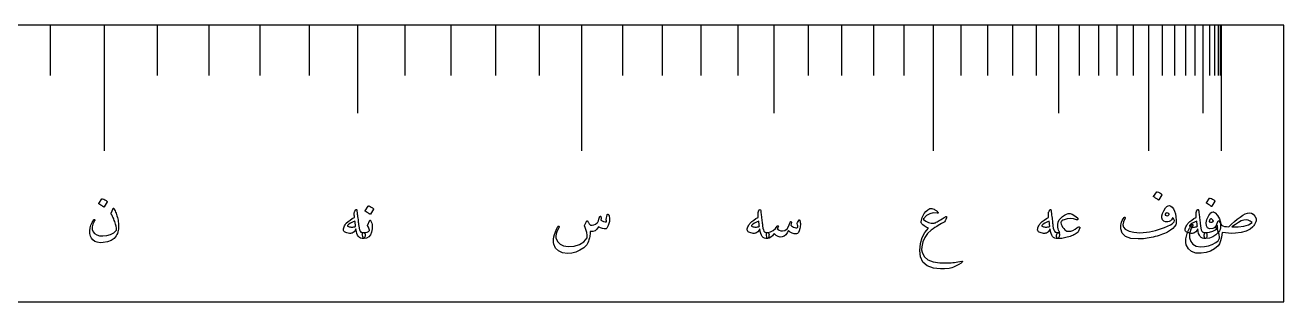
# Model space of a CAD drawing. Header units: millimetres. Extents: x -5 to 385, y -7 to 22.
# Drawn here: x 284.8 to 385, y 0 to 22 of the extents above; entities that cross this region are included whole.
import ezdxf

# ---------------------------------------------------------------- set-up
doc = ezdxf.new("R2010")
doc.units = ezdxf.units.MM
for name, color, linetype in [('CUT_OUTER', 1, 'Continuous'), ('ENGRAVE', 7, 'Continuous'), ('ENGRAVE_FINE', 8, 'Continuous'), ('TEXT', 5, 'Continuous')]:
    doc.layers.add(name, color=color, linetype=linetype)

msp = doc.modelspace()

# ---------------------------------------------------------------- linework, layer by layer
at = {"layer": 'CUT_OUTER'}
msp.add_lwpolyline([(-5, 0), (385, 0), (385, 22), (-5, 22)], close=True, dxfattribs=at)
at = {"layer": 'ENGRAVE'}
for points in [[(291.0969, 22), (291.0969, 12)], [(311.2778, 22), (311.2778, 15)], [(329.0897, 22), (329.0897, 12)], [(344.397, 22), (344.397, 15)], [(357.0832, 22), (357.0832, 12)], [(367.0518, 22), (367.0518, 15)], [(374.2269, 22), (374.2269, 12)], [(378.554, 22), (378.554, 15)], [(380, 22), (380, 12)]]:
    msp.add_lwpolyline(points, dxfattribs=at)
at = {"layer": 'ENGRAVE_FINE'}
for points in [[(286.7896, 22), (286.7896, 18)], [(295.3155, 22), (295.3155, 18)], [(299.4441, 22), (299.4441, 18)], [(303.4815, 22), (303.4815, 18)], [(307.4265, 22), (307.4265, 18)], [(315.0343, 22), (315.0343, 18)], [(318.6948, 22), (318.6948, 18)], [(322.2583, 22), (322.2583, 18)], [(325.7236, 22), (325.7236, 18)], [(332.3555, 22), (332.3555, 18)], [(335.5201, 22), (335.5201, 18)], [(338.5825, 22), (338.5825, 18)], [(341.5417, 22), (341.5417, 18)], [(347.1473, 22), (347.1473, 18)], [(349.7918, 22), (349.7918, 18)], [(352.3299, 22), (352.3299, 18)], [(354.7606, 22), (354.7606, 18)], [(359.2971, 22), (359.2971, 18)], [(361.4015, 22), (361.4015, 18)], [(363.3958, 22), (363.3958, 18)], [(365.2794, 22), (365.2794, 18)], [(368.7124, 22), (368.7124, 18)], [(370.2606, 22), (370.2606, 18)], [(371.6961, 22), (371.6961, 18)], [(373.0183, 22), (373.0183, 18)], [(375.3216, 22), (375.3216, 18)], [(376.3019, 22), (376.3019, 18)], [(377.1675, 22), (377.1675, 18)], [(377.9183, 22), (377.9183, 18)], [(379.0743, 22), (379.0743, 18)], [(379.4792, 22), (379.4792, 18)], [(379.7685, 22), (379.7685, 18)], [(379.9421, 22), (379.9421, 18)]]:
    msp.add_lwpolyline(points, dxfattribs=at)
at = {"layer": 'TEXT'}
for points in [[(290.9266, 8.1884), (290.933, 8.1948), (290.942, 8.1987), (290.9537, 8.2), (290.9679, 8.1987), (291.0682, 8.1581), (291.1627, 8.1084), (291.2514, 8.0497), (291.3343, 7.9819), (291.3424, 7.9716), (291.3459, 7.9613), (291.345, 7.951), (291.3395, 7.9406), (291.0969, 7.5484), (291.0879, 7.539), (291.0762, 7.5368), (291.062, 7.5416), (291.0453, 7.5535), (291.0308, 7.5639), (291.0079, 7.5794), (290.9766, 7.6), (290.9369, 7.6258), (290.8882, 7.6568), (290.8298, 7.6929), (290.7617, 7.7342), (290.684, 7.7806), (290.6737, 7.7884), (290.6685, 7.7961), (290.6685, 7.8039), (290.6737, 7.8116)], [(374.885, 8.7458), (374.8915, 8.7523), (374.9005, 8.7561), (374.9121, 8.7574), (374.9263, 8.7561), (375.0266, 8.7155), (375.1211, 8.6658), (375.2098, 8.6071), (375.2928, 8.5394), (375.3008, 8.529), (375.3044, 8.5187), (375.3034, 8.5084), (375.2979, 8.4981), (375.0553, 8.1058), (375.0463, 8.0965), (375.0347, 8.0942), (375.0205, 8.099), (375.0037, 8.111), (374.9892, 8.1213), (374.9663, 8.1368), (374.935, 8.1574), (374.8953, 8.1832), (374.8466, 8.2142), (374.7882, 8.2503), (374.7202, 8.2916), (374.6424, 8.3381), (374.6321, 8.3458), (374.6269, 8.3535), (374.6269, 8.3613), (374.6321, 8.369)], [(379.0908, 8.24), (379.0972, 8.2465), (379.1062, 8.2503), (379.1179, 8.2516), (379.132, 8.2503), (379.2324, 8.2097), (379.3269, 8.16), (379.4156, 8.1013), (379.4985, 8.0335), (379.5066, 8.0232), (379.5101, 8.0129), (379.5091, 8.0026), (379.5037, 7.9923), (379.2611, 7.6), (379.252, 7.5906), (379.2404, 7.5884), (379.2262, 7.5932), (379.2095, 7.6052), (379.195, 7.6155), (379.172, 7.631), (379.1408, 7.6516), (379.1011, 7.6774), (379.0524, 7.7084), (378.994, 7.7445), (378.9259, 7.7858), (378.8482, 7.8323), (378.8379, 7.84), (378.8327, 7.8477), (378.8327, 7.8555), (378.8379, 7.8632)], [(291.8814, 7.4142), (291.9246, 7.3271), (291.9666, 7.2361), (292.0072, 7.1413), (292.0466, 7.0426), (292.084, 6.9394), (292.1188, 6.831), (292.1511, 6.7174), (292.1808, 6.5987), (292.2062, 6.4805), (292.2259, 6.3632), (292.2398, 6.2469), (292.2479, 6.1316), (292.2501, 6.0169), (292.2466, 5.9026), (292.2372, 5.7885), (292.222, 5.6748), (292.1969, 5.5555), (292.1627, 5.4452), (292.1195, 5.3439), (292.0672, 5.2516), (291.8895, 5.0416), (291.6556, 4.8813), (291.3656, 4.7706), (291.0195, 4.7097), (290.7691, 4.7035), (290.5498, 4.7368), (290.3614, 4.8094), (290.204, 4.9213), (290.0856, 5.0652), (290.004, 5.2335), (289.9591, 5.4265), (289.9511, 5.6439), (289.9804, 5.8742), (290.0427, 6.0955), (290.1379, 6.3077), (290.2659, 6.511), (290.2862, 6.5342), (290.3059, 6.5471), (290.325, 6.5497), (290.3433, 6.5419), (290.3604, 6.5258), (290.3653, 6.5032), (290.3579, 6.4742), (290.3382, 6.4387), (290.2104, 6.1829), (290.1472, 5.9523), (290.1485, 5.7468), (290.2143, 5.5665), (290.3346, 5.4219), (290.5046, 5.3187), (290.7243, 5.2568), (290.9937, 5.2361), (291.3191, 5.2681), (291.6091, 5.3535), (291.8637, 5.4926), (292.0827, 5.6852), (292.0872, 5.6919), (292.0904, 5.7019), (292.0924, 5.7152), (292.093, 5.7316), (292.0856, 5.861), (292.0582, 6.0116), (292.0108, 6.1835), (291.9433, 6.3768), (291.9053, 6.474), (291.8685, 6.5645), (291.833, 6.6482), (291.7988, 6.7252), (291.7656, 6.795), (291.733, 6.8574), (291.7011, 6.9124), (291.6698, 6.96), (291.655, 6.9848), (291.6466, 7.0077), (291.6446, 7.0287), (291.6491, 7.0477), (291.804, 7.4297), (291.8185, 7.4519), (291.8362, 7.4568), (291.8572, 7.4442), (291.8814, 7.4142)], [(311.1307, 7.3058), (311.161, 7.3381), (311.1849, 7.3419), (311.2023, 7.3174), (311.2133, 7.2645), (311.2168, 7.2326), (311.2223, 7.1884), (311.2297, 7.1319), (311.2391, 7.0632), (311.25, 6.9816), (311.2623, 6.8865), (311.2758, 6.7777), (311.2907, 6.6555), (311.3054, 6.5353), (311.3184, 6.4277), (311.3299, 6.3327), (311.3397, 6.2503), (311.3479, 6.1808), (311.3546, 6.1245), (311.3596, 6.0815), (311.3629, 6.0516), (311.3894, 5.8635), (311.4275, 5.7174), (311.4771, 5.6132), (311.5384, 5.551), (311.5816, 5.5268), (311.6339, 5.511), (311.6952, 5.5035), (311.7655, 5.5045), (311.8071, 5.4977), (311.8391, 5.4774), (311.8613, 5.4435), (311.8739, 5.3961), (311.8784, 5.339), (311.8765, 5.2813), (311.8681, 5.2229), (311.8533, 5.1639), (311.8342, 5.1135), (311.8133, 5.0761), (311.7904, 5.0516), (311.7655, 5.04), (311.6304, 5.0413), (311.5139, 5.0658), (311.4162, 5.1135), (311.3371, 5.1845), (311.2707, 5.2887), (311.2158, 5.4258), (311.1726, 5.5958), (311.141, 5.7987), (311.0681, 5.6752), (310.9939, 5.5781), (310.9184, 5.5074), (310.8416, 5.4632), (310.7794, 5.4474), (310.7062, 5.4413), (310.622, 5.4448), (310.5268, 5.4581), (310.4265, 5.4806), (310.3423, 5.5071), (310.2742, 5.5374), (310.2223, 5.5716), (310.1804, 5.6139), (310.1526, 5.6581), (310.1391, 5.7042), (310.1397, 5.7523), (310.1516, 5.8123), (310.172, 5.8787), (310.2007, 5.9516), (310.2378, 6.031), (310.2791, 6.1106), (310.3152, 6.1742), (310.3462, 6.2216), (310.372, 6.2529), (310.5152, 6.3806), (310.6713, 6.5006), (310.8404, 6.6129), (311.0223, 6.7174), (311.0155, 6.8165), (311.0107, 6.9019), (311.0078, 6.9739), (311.0068, 7.0323), (311.0097, 7.0813), (311.0184, 7.1252), (311.0329, 7.1639), (311.0533, 7.1974)], [(312.1216, 7.6103), (312.1281, 7.6168), (312.1371, 7.6206), (312.1487, 7.6219), (312.1629, 7.6206), (312.2633, 7.58), (312.3578, 7.5303), (312.4465, 7.4716), (312.5294, 7.4039), (312.5375, 7.3935), (312.541, 7.3832), (312.54, 7.3729), (312.5346, 7.3626), (312.292, 6.9703), (312.2829, 6.961), (312.2713, 6.9587), (312.2571, 6.9635), (312.2404, 6.9755), (312.2258, 6.9858), (312.2029, 7.0013), (312.1716, 7.0219), (312.132, 7.0477), (312.0833, 7.0787), (312.0249, 7.1148), (311.9568, 7.1561), (311.8791, 7.2026), (311.8687, 7.2103), (311.8636, 7.2181), (311.8636, 7.2258), (311.8687, 7.2335)], [(343.2744, 7.3058), (343.3047, 7.3381), (343.3286, 7.3419), (343.346, 7.3174), (343.357, 7.2645), (343.3605, 7.2326), (343.366, 7.1884), (343.3734, 7.1319), (343.3828, 7.0632), (343.3937, 6.9816), (343.406, 6.8865), (343.4195, 6.7777), (343.4344, 6.6555), (343.4491, 6.5353), (343.4621, 6.4277), (343.4736, 6.3327), (343.4834, 6.2503), (343.4916, 6.1808), (343.4982, 6.1245), (343.5032, 6.0815), (343.5066, 6.0516), (343.5331, 5.8635), (343.5712, 5.7174), (343.6208, 5.6132), (343.6821, 5.551), (343.7253, 5.5268), (343.7776, 5.511), (343.8389, 5.5035), (343.9092, 5.5045), (343.9508, 5.4977), (343.9828, 5.4774), (344.005, 5.4435), (344.0176, 5.3961), (344.0221, 5.339), (344.0202, 5.2813), (344.0118, 5.2229), (343.997, 5.1639), (343.9779, 5.1135), (343.957, 5.0761), (343.9341, 5.0516), (343.9092, 5.04), (343.7741, 5.0413), (343.6576, 5.0658), (343.5599, 5.1135), (343.4808, 5.1845), (343.4144, 5.2887), (343.3595, 5.4258), (343.3163, 5.5958), (343.2847, 5.7987), (343.2118, 5.6752), (343.1376, 5.5781), (343.0621, 5.5074), (342.9853, 5.4632), (342.9231, 5.4474), (342.8499, 5.4413), (342.7657, 5.4448), (342.6705, 5.4581), (342.5702, 5.4806), (342.486, 5.5071), (342.4179, 5.5374), (342.366, 5.5716), (342.3241, 5.6139), (342.2963, 5.6581), (342.2828, 5.7042), (342.2834, 5.7523), (342.2953, 5.8123), (342.3157, 5.8787), (342.3444, 5.9516), (342.3815, 6.031), (342.4228, 6.1106), (342.4589, 6.1742), (342.4899, 6.2216), (342.5157, 6.2529), (342.6589, 6.3806), (342.815, 6.5006), (342.9841, 6.6129), (343.166, 6.7174), (343.1592, 6.8165), (343.1544, 6.9019), (343.1515, 6.9739), (343.1505, 7.0323), (343.1534, 7.0813), (343.1621, 7.1252), (343.1766, 7.1639), (343.197, 7.1974)], [(356.8096, 7.409), (356.8906, 7.431), (356.9787, 7.4297), (357.0738, 7.4052), (357.1761, 7.3574), (357.2282, 7.3263), (357.2761, 7.2948), (357.3198, 7.2631), (357.3593, 7.231), (357.3946, 7.1989), (357.4258, 7.1671), (357.4527, 7.1356), (357.4755, 7.1045), (357.4906, 7.0742), (357.4845, 7.0555), (357.4571, 7.0484), (357.4084, 7.0529), (357.0996, 7.0735), (356.8135, 7.0065), (356.55, 6.8516), (356.309, 6.609), (356.3022, 6.5932), (356.3026, 6.5768), (356.31, 6.5597), (356.3245, 6.5419), (356.5129, 6.4006), (356.7167, 6.3071), (356.9361, 6.2613), (357.1709, 6.2632), (357.2132, 6.2716), (357.2677, 6.2916), (357.3345, 6.3232), (357.4135, 6.3665), (357.5574, 6.4542), (357.6845, 6.5316), (357.7948, 6.5987), (357.8884, 6.6555), (357.9651, 6.7019), (358.0251, 6.7381), (358.0684, 6.7639), (358.0948, 6.7794), (358.1326, 6.7913), (358.1529, 6.7806), (358.1558, 6.7474), (358.1413, 6.6916), (358.0855, 6.5452), (358.0367, 6.4361), (357.9951, 6.3645), (357.9606, 6.3303), (357.8543, 6.2798), (357.7419, 6.2213), (357.6234, 6.1547), (357.4987, 6.08), (357.3679, 5.9973), (357.2309, 5.9065), (357.0879, 5.8076), (356.9387, 5.7006), (356.6393, 5.4352), (356.4122, 5.1239), (356.2574, 4.7668), (356.1748, 4.3639), (356.1709, 4.1445), (356.2058, 3.9406), (356.2793, 3.7523), (356.3916, 3.5794), (356.6719, 3.3477), (357.0845, 3.1897), (357.6293, 3.1052), (358.3064, 3.0942), (358.4111, 3.1006), (358.5238, 3.1097), (358.6446, 3.1213), (358.7735, 3.1355), (358.9101, 3.1526), (359.0542, 3.1729), (359.2056, 3.1965), (359.3645, 3.2232), (359.3919, 3.2261), (359.4122, 3.2245), (359.4255, 3.2184), (359.4316, 3.2077), (359.4061, 3.1555), (359.3038, 3.0761), (359.1248, 2.9697), (358.869, 2.8361), (358.7135, 2.7629), (358.5774, 2.7084), (358.4606, 2.6726), (358.3632, 2.6555), (358.0006, 2.6284), (357.6716, 2.6245), (357.3761, 2.6439), (357.1142, 2.6865), (356.62, 2.8706), (356.2729, 3.1652), (356.0729, 3.57), (356.02, 4.0852), (356.0787, 4.6261), (356.2135, 5.1032), (356.4245, 5.5165), (356.7116, 5.8658), (356.5251, 5.949), (356.3735, 6.0335), (356.2567, 6.1194), (356.1748, 6.2065), (356.1526, 6.2416), (356.1374, 6.28), (356.1293, 6.3216), (356.1284, 6.3665), (356.1461, 6.4871), (356.1735, 6.6013), (356.2106, 6.709), (356.2574, 6.8103), (356.3809, 7.0142), (356.5142, 7.1819), (356.6571, 7.3135), (356.8096, 7.409)], [(366.3886, 7.3058), (366.4189, 7.3381), (366.4428, 7.3419), (366.4602, 7.3174), (366.4712, 7.2645), (366.4747, 7.2326), (366.4802, 7.1884), (366.4876, 7.1319), (366.497, 7.0632), (366.5079, 6.9816), (366.5202, 6.8865), (366.5337, 6.7777), (366.5486, 6.6555), (366.5633, 6.5353), (366.5763, 6.4277), (366.5878, 6.3327), (366.5976, 6.2503), (366.6058, 6.1808), (366.6125, 6.1245), (366.6175, 6.0815), (366.6208, 6.0516), (366.6473, 5.8635), (366.6854, 5.7174), (366.735, 5.6132), (366.7963, 5.551), (366.8396, 5.5268), (366.8918, 5.511), (366.9531, 5.5035), (367.0234, 5.5045), (367.065, 5.4977), (367.097, 5.4774), (367.1192, 5.4435), (367.1318, 5.3961), (367.1363, 5.339), (367.1344, 5.2813), (367.126, 5.2229), (367.1112, 5.1639), (367.0921, 5.1135), (367.0712, 5.0761), (367.0483, 5.0516), (367.0234, 5.04), (366.8883, 5.0413), (366.7718, 5.0658), (366.6741, 5.1135), (366.595, 5.1845), (366.5286, 5.2887), (366.4737, 5.4258), (366.4305, 5.5958), (366.3989, 5.7987), (366.326, 5.6752), (366.2518, 5.5781), (366.1763, 5.5074), (366.0996, 5.4632), (366.0373, 5.4474), (365.9641, 5.4413), (365.8799, 5.4448), (365.7847, 5.4581), (365.6844, 5.4806), (365.6002, 5.5071), (365.5321, 5.5374), (365.4802, 5.5716), (365.4383, 5.6139), (365.4105, 5.6581), (365.397, 5.7042), (365.3976, 5.7523), (365.4096, 5.8123), (365.4299, 5.8787), (365.4586, 5.9516), (365.4957, 6.031), (365.537, 6.1106), (365.5731, 6.1742), (365.6041, 6.2216), (365.6299, 6.2529), (365.7731, 6.3806), (365.9292, 6.5006), (366.0983, 6.6129), (366.2802, 6.7174), (366.2734, 6.8165), (366.2686, 6.9019), (366.2657, 6.9739), (366.2647, 7.0323), (366.2676, 7.0813), (366.2763, 7.1252), (366.2908, 7.1639), (366.3112, 7.1974)], [(368.7628, 5.8813), (368.6234, 5.5716), (368.6057, 5.541), (368.5886, 5.5161), (368.5721, 5.4971), (368.5563, 5.4839), (368.476, 5.4289), (368.3899, 5.3774), (368.2979, 5.3295), (368.2002, 5.2852), (368.097, 5.2437), (367.9886, 5.2045), (367.875, 5.1676), (367.7563, 5.1329), (367.5344, 5.0787), (367.3383, 5.0452), (367.1679, 5.0323), (367.0234, 5.04), (366.9683, 5.0652), (366.9318, 5.1148), (366.9141, 5.189), (366.915, 5.2877), (366.9283, 5.3768), (366.9473, 5.4426), (366.9721, 5.4852), (367.0028, 5.5045), (367.0079, 5.5045), (367.0131, 5.5045), (367.0183, 5.5045), (367.0234, 5.5045), (367.0618, 5.5006), (367.0996, 5.4994), (367.1367, 5.5006), (367.1731, 5.5045), (367.1105, 5.5971), (367.0621, 5.6994), (367.0279, 5.8113), (367.0079, 5.9329), (367.005, 6.1506), (367.0428, 6.3445), (367.1212, 6.5145), (367.2402, 6.6606), (367.3934, 6.7971), (367.5434, 6.9019), (367.6902, 6.9752), (367.8337, 7.0168), (367.9886, 7.0165), (368.1641, 6.9587), (368.3602, 6.8435), (368.577, 6.671), (368.6015, 6.6442), (368.6131, 6.6155), (368.6118, 6.5848), (368.5976, 6.5523), (368.5773, 6.5271), (368.5525, 6.5135), (368.5231, 6.5116), (368.4892, 6.5213), (368.2463, 6.5916), (368.0028, 6.6168), (367.7586, 6.5968), (367.5137, 6.5316), (367.4167, 6.4906), (367.3421, 6.4452), (367.2902, 6.3952), (367.2608, 6.3406), (367.2537, 6.2716), (367.2737, 6.1832), (367.3208, 6.0755), (367.395, 5.9484), (367.4854, 5.82), (367.5705, 5.7239), (367.6505, 5.66), (367.7254, 5.6284), (367.8883, 5.6123), (368.0518, 5.631), (368.216, 5.6845), (368.3808, 5.7729), (368.5305, 5.8761), (368.6079, 5.9252), (368.6699, 5.9535), (368.7163, 5.9613), (368.7473, 5.9484), (368.7599, 5.9326), (368.7667, 5.9161), (368.7676, 5.899), (368.7628, 5.8813)], [(375.7986, 7.6413), (375.9015, 7.6487), (376.0037, 7.609), (376.1053, 7.5223), (376.2063, 7.3884), (376.2963, 7.2142), (376.365, 7.0065), (376.4124, 6.7652), (376.4386, 6.4903), (376.4415, 6.3906), (376.4347, 6.2981), (376.4182, 6.2126), (376.3921, 6.1342), (376.2998, 5.9777), (376.1624, 5.8284), (375.9798, 5.6861), (375.7521, 5.551), (375.6236, 5.4882), (375.4908, 5.429), (375.3539, 5.3734), (375.2128, 5.3213), (375.0671, 5.2727), (374.9166, 5.2277), (374.7613, 5.1863), (374.6011, 5.1484), (374.4403, 5.1144), (374.2831, 5.0845), (374.1294, 5.0589), (373.9792, 5.0374), (373.8323, 5.0205), (373.6882, 5.0084), (373.5471, 5.0011), (373.4089, 4.9987), (372.8324, 5.0455), (372.4089, 5.1961), (372.1382, 5.4506), (372.0205, 5.809), (372.0169, 5.8923), (372.0218, 5.9871), (372.035, 6.0935), (372.0566, 6.2116), (372.0918, 6.3413), (372.1405, 6.4671), (372.2028, 6.589), (372.2786, 6.7071), (372.2898, 6.7206), (372.3031, 6.7303), (372.3182, 6.7361), (372.3353, 6.7381), (372.3518, 6.7358), (372.365, 6.729), (372.375, 6.7177), (372.3818, 6.7019), (372.385, 6.6845), (372.3844, 6.6684), (372.3798, 6.6535), (372.3715, 6.64), (372.2321, 6.3658), (372.1857, 6.1316), (372.2321, 5.9374), (372.3715, 5.7832), (372.6789, 5.6226), (373.0644, 5.5277), (373.5279, 5.4987), (374.0695, 5.5355), (374.3071, 5.5697), (374.545, 5.6155), (374.7832, 5.6729), (375.0218, 5.7419), (375.2603, 5.8226), (375.4986, 5.9148), (375.7365, 6.0187), (375.974, 6.1342), (376.1005, 6.2068), (376.196, 6.2852), (376.2605, 6.3694), (376.294, 6.4594), (376.276, 6.5213), (376.2476, 6.5781), (376.2089, 6.6297), (376.1598, 6.6761), (376.154, 6.6784), (376.1469, 6.6748), (376.1386, 6.6655), (376.1289, 6.6503), (376.0547, 6.531), (375.9715, 6.4413), (375.8792, 6.3813), (375.7779, 6.351), (375.5928, 6.3484), (375.4502, 6.4026), (375.3502, 6.5135), (375.2928, 6.6813), (375.2937, 6.8294), (375.3431, 7.0103), (375.4408, 7.2242), (375.5869, 7.471), (375.6331, 7.5319), (375.6837, 7.5806), (375.7389, 7.6171), (375.7986, 7.6413)], [(375.8553, 6.9135), (375.8744, 6.9368), (375.8798, 6.96), (375.8718, 6.9832), (375.8502, 7.0065), (375.7624, 7.0626), (375.685, 7.0761), (375.6179, 7.0471), (375.5611, 6.9755), (375.5537, 6.9535), (375.5521, 6.9342), (375.5563, 6.9174), (375.5663, 6.9032), (375.6386, 6.8574), (375.7108, 6.8439), (375.7831, 6.8626), (375.8553, 6.9135)], [(378.1359, 7.3058), (378.1662, 7.3381), (378.1901, 7.3419), (378.2075, 7.3174), (378.2185, 7.2645), (378.222, 7.2326), (378.2275, 7.1884), (378.235, 7.1319), (378.2443, 7.0632), (378.2553, 6.9816), (378.2675, 6.8865), (378.2811, 6.7777), (378.2959, 6.6555), (378.3106, 6.5353), (378.3237, 6.4277), (378.3351, 6.3327), (378.345, 6.2503), (378.3532, 6.1808), (378.3598, 6.1245), (378.3648, 6.0815), (378.3682, 6.0516), (378.3946, 5.8635), (378.4327, 5.7174), (378.4824, 5.6132), (378.5437, 5.551), (378.5869, 5.5268), (378.6391, 5.511), (378.7004, 5.5035), (378.7708, 5.5045), (378.8124, 5.4977), (378.8443, 5.4774), (378.8666, 5.4435), (378.8791, 5.3961), (378.8837, 5.339), (378.8817, 5.2813), (378.8733, 5.2229), (378.8585, 5.1639), (378.8395, 5.1135), (378.8185, 5.0761), (378.7956, 5.0516), (378.7708, 5.04), (378.6356, 5.0413), (378.5191, 5.0658), (378.4214, 5.1135), (378.3424, 5.1845), (378.2759, 5.2887), (378.2211, 5.4258), (378.1779, 5.5958), (378.1462, 5.7987), (378.0733, 5.6752), (377.9991, 5.5781), (377.9237, 5.5074), (377.8469, 5.4632), (377.7846, 5.4474), (377.7114, 5.4413), (377.6272, 5.4448), (377.532, 5.4581), (377.4317, 5.4806), (377.3475, 5.5071), (377.2795, 5.5374), (377.2275, 5.5716), (377.1856, 5.6139), (377.1579, 5.6581), (377.1443, 5.7042), (377.145, 5.7523), (377.1569, 5.8123), (377.1772, 5.8787), (377.2059, 5.9516), (377.243, 6.031), (377.2843, 6.1106), (377.3204, 6.1742), (377.3514, 6.2216), (377.3772, 6.2529), (377.5204, 6.3806), (377.6766, 6.5006), (377.8456, 6.6129), (378.0275, 6.7174), (378.0208, 6.8165), (378.0159, 6.9019), (378.013, 6.9739), (378.012, 7.0323), (378.015, 7.0813), (378.0237, 7.1252), (378.0382, 7.1639), (378.0585, 7.1974)], [(382.2348, 7.0684), (382.4148, 7.0419), (382.5677, 6.9574), (382.6935, 6.8148), (382.7923, 6.6142), (382.8032, 6.5374), (382.7948, 6.4516), (382.7671, 6.3568), (382.72, 6.2529), (382.6658, 6.1529), (382.6168, 6.0697), (382.5729, 6.0032), (382.5342, 5.9535), (382.3084, 5.7677), (382.0026, 5.6232), (381.6168, 5.52), (381.151, 5.4581), (380.8706, 5.4445), (380.6026, 5.4503), (380.3468, 5.4755), (380.1032, 5.52), (380.0458, 5.1416), (379.9716, 4.8374), (379.8806, 4.6074), (379.7729, 4.4516), (379.4903, 4.2113), (379.169, 4.0323), (378.809, 3.9145), (378.4103, 3.8581), (377.9906, 3.8777), (377.6555, 3.9987), (377.4048, 4.221), (377.2387, 4.5445), (377.2245, 4.5947), (377.2129, 4.6471), (377.2039, 4.7018), (377.1974, 4.7587), (377.1942, 4.8176), (377.1948, 4.8781), (377.1994, 4.9402), (377.2077, 5.0039), (377.2258, 5.1166), (377.249, 5.2277), (377.2774, 5.3373), (377.311, 5.4452), (377.3494, 5.5511), (377.3923, 5.6548), (377.4397, 5.7563), (377.4916, 5.8555), (377.5147, 5.8958), (377.5374, 5.9342), (377.5598, 5.9706), (377.5819, 6.0052), (377.6034, 6.0377), (377.6239, 6.0684), (377.6434, 6.0971), (377.6619, 6.1239), (377.6752, 6.139), (377.689, 6.1484), (377.7035, 6.1519), (377.7187, 6.1497), (377.7348, 6.1435), (377.7471, 6.1355), (377.7555, 6.1255), (377.76, 6.1135), (377.7613, 6.1), (377.76, 6.0852), (377.7561, 6.069), (377.7497, 6.0516), (377.7119, 5.9945), (377.6761, 5.9316), (377.6423, 5.8629), (377.6103, 5.7884), (377.5432, 5.5977), (377.5019, 5.4181), (377.4865, 5.2494), (377.4968, 5.0916), (377.5932, 4.7919), (377.769, 4.5742), (378.0242, 4.4384), (378.3587, 4.3845), (378.6819, 4.3997), (378.9961, 4.4606), (379.3013, 4.5674), (379.5974, 4.72), (379.6868, 4.7835), (379.7639, 4.8606), (379.8287, 4.9513), (379.8813, 5.0555), (379.8874, 5.07), (379.8903, 5.0877), (379.89, 5.1087), (379.8865, 5.1329), (379.841, 5.3639), (379.7819, 5.5665), (379.7094, 5.7406), (379.6232, 5.8865), (379.6061, 5.9132), (379.5961, 5.9368), (379.5932, 5.9571), (379.5974, 5.9742), (379.7574, 6.3974), (379.7803, 6.4294), (379.8026, 6.4426), (379.8242, 6.4371), (379.8452, 6.4129), (380.0361, 6.0877), (380.1384, 6.0394), (380.2697, 6.0026), (380.43, 5.9774), (380.6194, 5.9639), (380.8442, 6.1829), (381.0697, 6.3858), (381.2958, 6.5726), (381.5226, 6.7432), (381.7394, 6.8855), (381.9303, 6.9871), (382.0955, 7.0481), (382.2348, 7.0684)], [(379.3643, 7.151), (379.3998, 7.1458), (379.4391, 7.1303), (379.4824, 7.1045), (379.5295, 7.0684), (379.7311, 6.8535), (379.8714, 6.6116), (379.9504, 6.3426), (379.9682, 6.0465), (379.9524, 5.8923), (379.9204, 5.7548), (379.8724, 5.6342), (379.8082, 5.5303), (379.6001, 5.3158), (379.3579, 5.1626), (379.0814, 5.0706), (378.7708, 5.04), (378.7395, 5.0474), (378.7127, 5.0697), (378.6904, 5.1068), (378.6727, 5.1587), (378.6661, 5.1874), (378.6617, 5.2168), (378.6596, 5.2468), (378.6598, 5.2774), (378.6616, 5.3077), (378.6643, 5.3368), (378.668, 5.3645), (378.6727, 5.391), (378.6866, 5.4368), (378.7075, 5.471), (378.7356, 5.4935), (378.7708, 5.5045), (379.0733, 5.5452), (379.3359, 5.6206), (379.5585, 5.731), (379.7411, 5.8761), (379.7324, 5.9487), (379.7217, 6.0065), (379.7091, 6.0494), (379.6946, 6.0774), (379.6772, 6.1016), (379.6611, 6.1174), (379.6462, 6.1248), (379.6327, 6.1239), (379.6233, 6.1206), (379.6159, 6.1161), (379.6104, 6.1103), (379.6069, 6.1032), (379.5572, 6.0013), (379.4959, 5.9226), (379.423, 5.8671), (379.3385, 5.8348), (379.093, 5.8158), (378.9243, 5.8826), (378.8324, 6.0352), (378.8172, 6.2735), (378.8379, 6.4103), (378.8791, 6.5523), (378.9411, 6.6994), (379.0237, 6.8516), (379.1108, 6.9826), (379.1966, 7.0761), (379.2811, 7.1323), (379.3643, 7.151)], [(311.0584, 6.4026), (310.8713, 6.3384), (310.7126, 6.2594), (310.5823, 6.1655), (310.4804, 6.0568), (310.4736, 6.0419), (310.4739, 6.0284), (310.4813, 6.0161), (310.4958, 6.0052), (310.5497, 5.9821), (310.6081, 5.9645), (310.671, 5.9524), (310.7384, 5.9458), (310.8104, 5.9447), (310.8868, 5.949), (310.9678, 5.9589), (311.0533, 5.9742), (311.0665, 5.9784), (311.0804, 5.9858), (311.0949, 5.9965), (311.11, 6.0103), (311.107, 6.0526), (311.1029, 6.0968), (311.0979, 6.1429), (311.092, 6.191), (311.085, 6.241), (311.0771, 6.2929), (311.0683, 6.3468), (311.0584, 6.4026)], [(312.0752, 6.129), (312.2197, 6.449), (312.241, 6.4842), (312.2636, 6.4968), (312.2875, 6.4868), (312.3126, 6.4542), (312.3591, 6.3566), (312.3952, 6.2548), (312.421, 6.1489), (312.4365, 6.0387), (312.4413, 5.9237), (312.4352, 5.8032), (312.4181, 5.6773), (312.39, 5.5458), (312.3046, 5.3245), (312.172, 5.1665), (311.9923, 5.0716), (311.7655, 5.04), (311.7394, 5.0565), (311.7126, 5.1058), (311.6852, 5.1881), (311.6571, 5.3032), (311.6491, 5.3648), (311.6507, 5.4155), (311.662, 5.4552), (311.6829, 5.4839), (311.6997, 5.4948), (311.7191, 5.5019), (311.741, 5.5052), (311.7655, 5.5045), (311.9084, 5.509), (312.0326, 5.5381), (312.1381, 5.5916), (312.2249, 5.6697), (312.2287, 5.6758), (312.23, 5.6839), (312.2287, 5.6939), (312.2249, 5.7058), (312.2046, 5.7787), (312.1746, 5.8529), (312.1349, 5.9284), (312.0855, 6.0052), (312.0694, 6.0342), (312.0623, 6.0645), (312.0642, 6.0961), (312.0752, 6.129)], [(331.1387, 6.9135), (331.1477, 6.9361), (331.1593, 6.9523), (331.1735, 6.9619), (331.1903, 6.9652), (331.2119, 6.9626), (331.2303, 6.9548), (331.2455, 6.9419), (331.2574, 6.9239), (331.2868, 6.8594), (331.3077, 6.7794), (331.3203, 6.6839), (331.3245, 6.5729), (331.3132, 6.3916), (331.2793, 6.2194), (331.2229, 6.0561), (331.1438, 5.9019), (331.1168, 5.8648), (331.0871, 5.8361), (331.0548, 5.8158), (331.02, 5.8039), (330.8938, 5.7958), (330.758, 5.8181), (330.6126, 5.8706), (330.4574, 5.9535), (330.3268, 5.7745), (330.1722, 5.6555), (329.9938, 5.5965), (329.7916, 5.5974), (329.785, 5.4885), (329.7755, 5.3839), (329.763, 5.2834), (329.7477, 5.1871), (329.7295, 5.0944), (329.7084, 5.0045), (329.6843, 4.9176), (329.6574, 4.8335), (329.5948, 4.6819), (329.5103, 4.5419), (329.4038, 4.4135), (329.2755, 4.2968), (328.9751, 4.0968), (328.6574, 3.9561), (328.3222, 3.8748), (327.9697, 3.8529), (327.5726, 3.9068), (327.2587, 4.0477), (327.028, 4.2758), (326.8806, 4.591), (326.8606, 4.7045), (326.8574, 4.8387), (326.8709, 4.9935), (326.9013, 5.169), (326.95, 5.3613), (327.0187, 5.5613), (327.1074, 5.769), (327.2161, 5.9845), (327.2248, 5.9981), (327.2355, 6.0077), (327.248, 6.0135), (327.2626, 6.0155), (327.2771, 6.0142), (327.2897, 6.0103), (327.3003, 6.0039), (327.309, 5.9948), (327.3148, 5.9816), (327.3168, 5.9677), (327.3148, 5.9532), (327.309, 5.9381), (327.1709, 5.6513), (327.0819, 5.4155), (327.0419, 5.2306), (327.0509, 5.0968), (327.1813, 4.8016), (327.3864, 4.5871), (327.6664, 4.4532), (328.0213, 4.4), (328.5174, 4.4316), (328.9374, 4.5574), (329.2813, 4.7774), (329.549, 5.0916), (329.548, 5.2987), (329.5142, 5.5174), (329.4474, 5.7477), (329.3477, 5.9897), (329.3351, 6.0142), (329.3284, 6.0361), (329.3274, 6.0555), (329.3322, 6.0723), (329.36, 6.1298), (329.3864, 6.1839), (329.4116, 6.2344), (329.4355, 6.2813), (329.458, 6.324), (329.4793, 6.3619), (329.4993, 6.395), (329.518, 6.4232), (329.5287, 6.4352), (329.54, 6.44), (329.5519, 6.4377), (329.5645, 6.4284), (329.5709, 6.4213), (329.58, 6.4103), (329.5916, 6.3955), (329.6058, 6.3768), (329.6219, 6.3542), (329.6393, 6.3277), (329.658, 6.2974), (329.678, 6.2632), (329.7187, 6.1974), (329.7529, 6.1497), (329.7806, 6.12), (329.8019, 6.1084), (329.9361, 6.0971), (330.0703, 6.12), (330.2045, 6.1771), (330.3387, 6.2684), (330.3874, 6.329), (330.4355, 6.4284), (330.4829, 6.5665), (330.5297, 6.7432), (330.5342, 6.76), (330.5426, 6.7742), (330.5548, 6.7858), (330.5709, 6.7948), (330.5861, 6.8006), (330.6006, 6.8026), (330.6145, 6.8006), (330.6277, 6.7948), (330.6474, 6.7626), (330.6548, 6.7019), (330.65, 6.6129), (330.6329, 6.4955), (330.7371, 6.4316), (330.8484, 6.3897), (330.9668, 6.3697), (331.0922, 6.3716), (331.0906, 6.4094), (331.0858, 6.44), (331.0777, 6.4635), (331.0664, 6.48), (331.0535, 6.4955), (331.0458, 6.511), (331.0432, 6.5265), (331.0458, 6.5419)], [(343.2021, 6.4026), (343.015, 6.3384), (342.8563, 6.2594), (342.726, 6.1655), (342.6241, 6.0568), (342.6173, 6.0419), (342.6176, 6.0284), (342.625, 6.0161), (342.6395, 6.0052), (342.6934, 5.9821), (342.7518, 5.9645), (342.8147, 5.9524), (342.8821, 5.9458), (342.9541, 5.9447), (343.0305, 5.949), (343.1115, 5.9589), (343.197, 5.9742), (343.2102, 5.9784), (343.2241, 5.9858), (343.2386, 5.9965), (343.2537, 6.0103), (343.2507, 6.0526), (343.2466, 6.0968), (343.2416, 6.1429), (343.2357, 6.191), (343.2287, 6.241), (343.2208, 6.2929), (343.212, 6.3468), (343.2021, 6.4026)], [(346.4124, 6.511), (346.4237, 6.5187), (346.437, 6.5161), (346.4521, 6.5032), (346.4692, 6.48), (346.4876, 6.4406), (346.5015, 6.3845), (346.5108, 6.3116), (346.5157, 6.2219), (346.5173, 6.12), (346.5118, 6.0206), (346.4992, 5.9239), (346.4795, 5.8297), (346.4221, 5.6465), (346.3582, 5.5148), (346.2879, 5.4348), (346.2112, 5.4065), (346.0295, 5.4171), (345.8615, 5.4645), (345.707, 5.5487), (345.566, 5.6697), (345.4692, 5.479), (345.3544, 5.3303), (345.2215, 5.2235), (345.0705, 5.1587), (344.9121, 5.1445), (344.7518, 5.1845), (344.5895, 5.2787), (344.4253, 5.4271), (344.2924, 5.2577), (344.1621, 5.1368), (344.0344, 5.0642), (343.9092, 5.04), (343.8841, 5.0542), (343.8602, 5.0968), (343.8376, 5.1677), (343.8163, 5.2671), (343.8086, 5.3652), (343.8215, 5.4374), (343.855, 5.4839), (343.9092, 5.5045), (344.1473, 5.5584), (344.3557, 5.6632), (344.5344, 5.819), (344.6834, 6.0258), (344.6915, 6.0371), (344.7002, 6.0452), (344.7095, 6.05), (344.7195, 6.0516), (344.7318, 6.0503), (344.7428, 6.0465), (344.7524, 6.04), (344.7608, 6.031), (344.7657, 6.0032), (344.7544, 5.9561), (344.727, 5.8897), (344.6834, 5.8039), (344.7405, 5.7377), (344.8292, 5.689), (344.9495, 5.6577), (345.1015, 5.6439), (345.2908, 5.6835), (345.4563, 5.8129), (345.5979, 6.0319), (345.7157, 6.3406), (345.7215, 6.3565), (345.7286, 6.3677), (345.737, 6.3745), (345.7466, 6.3768), (345.7612, 6.3755), (345.7737, 6.3716), (345.7844, 6.3652), (345.7931, 6.3561), (345.7995, 6.3432), (345.8034, 6.3303), (345.8047, 6.3174), (345.8034, 6.3045), (345.7518, 6.0877), (345.8121, 6.0342), (345.8847, 5.9871), (345.9695, 5.9465), (346.0666, 5.9123), (346.1612, 5.89), (346.2331, 5.8852), (346.2824, 5.8977), (346.3092, 5.9277), (346.3179, 5.9735), (346.3131, 6.0387), (346.2947, 6.1232), (346.2628, 6.2271), (346.2682, 6.2565), (346.295, 6.3135), (346.3431, 6.3984), (346.4124, 6.511)], [(366.3163, 6.4026), (366.1292, 6.3384), (365.9705, 6.2594), (365.8402, 6.1655), (365.7383, 6.0568), (365.7315, 6.0419), (365.7318, 6.0284), (365.7392, 6.0161), (365.7537, 6.0052), (365.8076, 5.9821), (365.866, 5.9645), (365.9289, 5.9524), (365.9963, 5.9458), (366.0683, 5.9447), (366.1447, 5.949), (366.2257, 5.9589), (366.3112, 5.9742), (366.3244, 5.9784), (366.3383, 5.9858), (366.3528, 5.9965), (366.3679, 6.0103), (366.3649, 6.0526), (366.3608, 6.0968), (366.3558, 6.1429), (366.3499, 6.191), (366.3429, 6.241), (366.335, 6.2929), (366.3262, 6.3468), (366.3163, 6.4026)], [(378.0637, 6.4026), (377.8766, 6.3384), (377.7179, 6.2594), (377.5875, 6.1655), (377.4856, 6.0568), (377.4788, 6.0419), (377.4791, 6.0284), (377.4866, 6.0161), (377.5011, 6.0052), (377.555, 5.9821), (377.6133, 5.9645), (377.6762, 5.9524), (377.7437, 5.9458), (377.8156, 5.9447), (377.892, 5.949), (377.973, 5.9589), (378.0585, 5.9742), (378.0717, 5.9784), (378.0856, 5.9858), (378.1001, 5.9965), (378.1153, 6.0103), (378.1122, 6.0526), (378.1082, 6.0968), (378.1032, 6.1429), (378.0972, 6.191), (378.0903, 6.241), (378.0824, 6.2929), (378.0735, 6.3468), (378.0637, 6.4026)], [(379.194, 6.5935), (379.1427, 6.579), (379.1024, 6.5406), (379.073, 6.4784), (379.0546, 6.3923), (379.055, 6.3787), (379.0559, 6.369), (379.0575, 6.3632), (379.0598, 6.3613), (379.1117, 6.3487), (379.1643, 6.3419), (379.2175, 6.341), (379.2714, 6.3458), (379.3188, 6.3558), (379.3579, 6.3703), (379.3885, 6.3894), (379.4108, 6.4129), (379.3527, 6.4958), (379.2972, 6.5535), (379.2443, 6.5861), (379.194, 6.5935)], [(382.4877, 6.3045), (382.3294, 6.4252), (382.1639, 6.4981), (381.9913, 6.5232), (381.8116, 6.5006), (381.6168, 6.4319), (381.3935, 6.3187), (381.1419, 6.161), (380.8619, 5.9587), (381.3719, 5.9571), (381.8129, 6.0142), (382.1848, 6.13), (382.4877, 6.3045)]]:
    msp.add_lwpolyline(points, close=True, dxfattribs=at)

doc.saveas('drawing.dxf')
